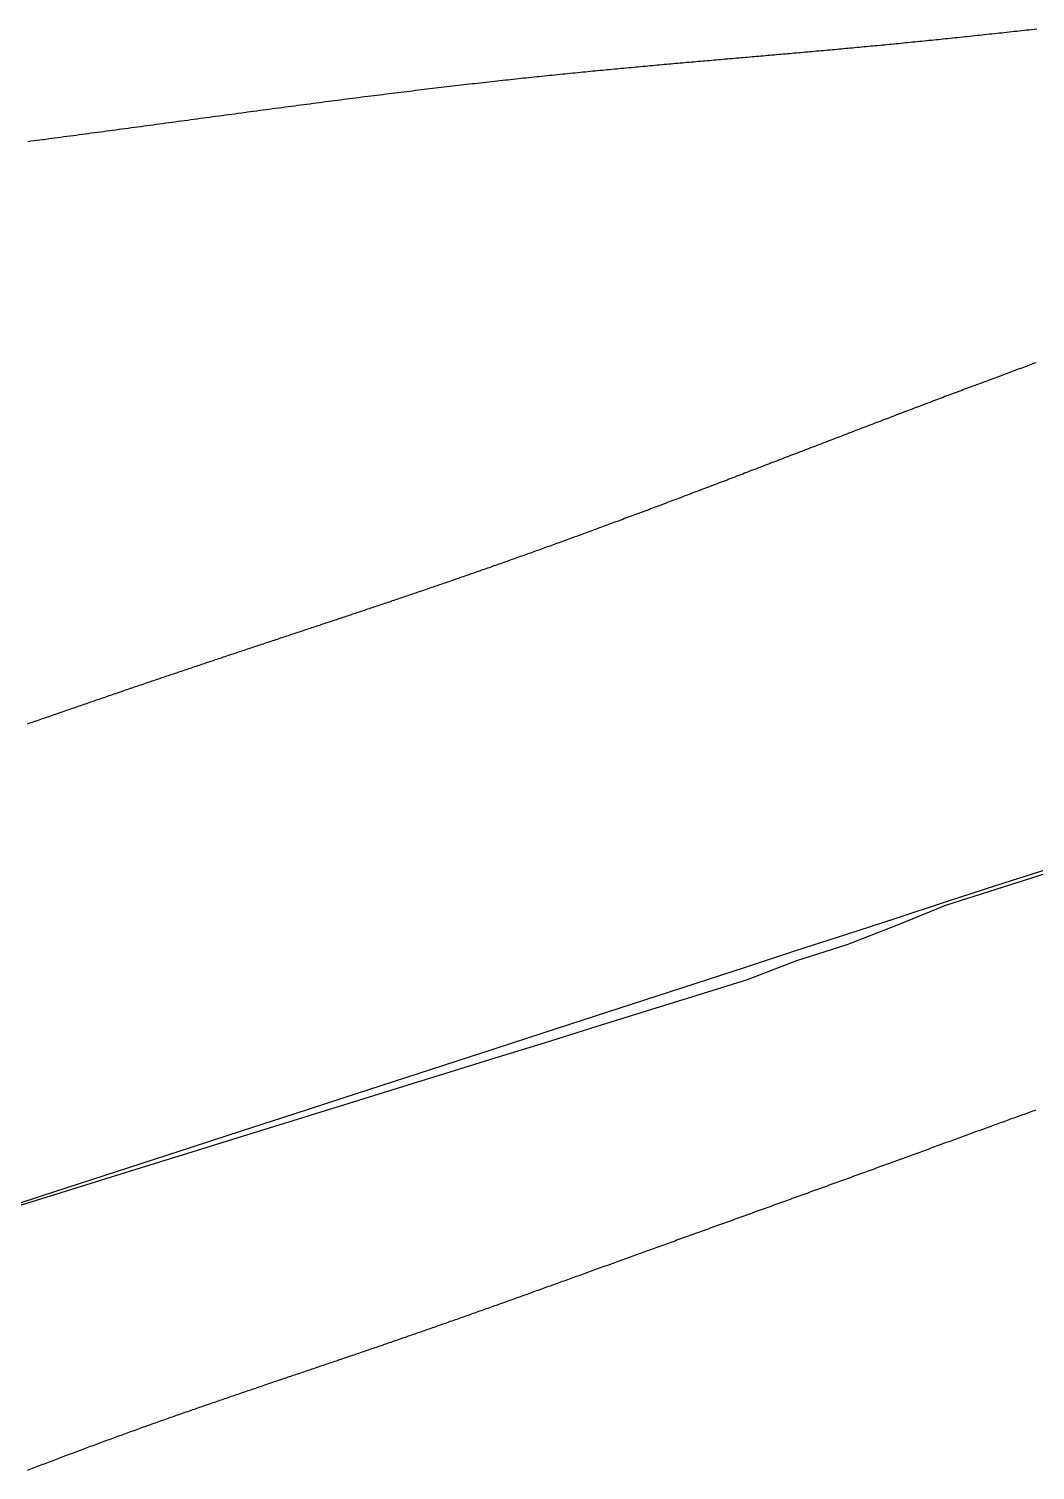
# Model space of a CAD drawing. Header units: millimetres. Extents: x -29284 to 23927, y -13272 to 6553.
# Drawn here: x -11261 to -5549, y -8870 to -691 of the extents above; entities that cross this region are included whole.
import ezdxf

# ---------------------------------------------------------------- set-up
doc = ezdxf.new("R2010")
doc.units = ezdxf.units.MM
for name, color, linetype in [('PATH_FRONTAXLE_FWD', 4, 'Continuous'), ('PATH_REAR_FWD', 5, 'Continuous'), ('ROAD_BOUNDARY', 8, 'Continuous')]:
    doc.layers.add(name, color=color, linetype=linetype)

msp = doc.modelspace()

# ---------------------------------------------------------------- linework, layer by layer
at = {"layer": 'PATH_FRONTAXLE_FWD'}
msp.add_lwpolyline([(-11479.4, -7419.4), (-11193.4, -7330.4), (-10906.4, -7241.4), (-10620.4, -7153.4), (-10333.4, -7064.4), (-10047.4, -6975.4), (-9760.4, -6886.4), (-9473.4, -6797.4), (-9187.4, -6708.4), (-8900.4, -6619.4), (-8614.4, -6530.4), (-8327.4, -6442.4), (-8041.4, -6353.4), (-7754.4, -6264.4), (-7468.4, -6175.4), (-7181.4, -6086.4), (-6901.7, -5977.1), (-6615.7, -5887.1), (-6335.1, -5776.9), (-6056.6, -5664.6), (-5770.6, -5573.6), (-5484.6, -5481.6)], dxfattribs=at)
at = {"layer": 'PATH_REAR_FWD'}
msp.add_lwpolyline([(-11473, -7406), (-11188, -7314), (-10903, -7221), (-10617, -7128), (-10332, -7035), (-10047, -6943), (-9761, -6850), (-9476, -6757), (-9191, -6664), (-8906, -6572), (-8620, -6479), (-8335, -6386), (-8050, -6293), (-7764, -6201), (-7479, -6108), (-7194, -6015), (-6908, -5922), (-6623, -5830), (-6338, -5737), (-6053, -5644), (-5767, -5551), (-5482, -5459)], dxfattribs=at)
at = {"layer": 'ROAD_BOUNDARY'}
for points in [[(-11266.6, -1329.7), (-11249.4, -1327.5), (-11232.4, -1325.3), (-11215.3, -1323), (-11198.3, -1320.8), (-11181.2, -1318.6), (-11164.1, -1316.4), (-11147, -1314.1), (-11129.9, -1311.9), (-11112.7, -1309.6), (-11095.6, -1307.4), (-11078.4, -1305.1), (-11061.2, -1302.8), (-11044, -1300.6), (-11026.8, -1298.3), (-11009.6, -1296), (-10992.4, -1293.7), (-10975.1, -1291.4), (-10957.9, -1289.2), (-10940.6, -1286.9), (-10923.3, -1284.6), (-10906, -1282.3), (-10888.7, -1280), (-10871.4, -1277.6), (-10854, -1275.3), (-10836.7, -1273), (-10819.4, -1270.7), (-10802.1, -1268.4), (-10784.8, -1266.1), (-10767.3, -1263.7), (-10749.7, -1261.4), (-10732, -1259), (-10714.3, -1256.6), (-10696.5, -1254.2), (-10678.8, -1251.8), (-10661.1, -1249.4), (-10643.3, -1247), (-10625.6, -1244.7), (-10607.9, -1242.3), (-10590.1, -1239.9), (-10572.4, -1237.5), (-10554.6, -1235.1), (-10536.8, -1232.7), (-10519, -1230.3), (-10501.3, -1227.9), (-10483.5, -1225.5), (-10465.7, -1223.1), (-10447.9, -1220.7), (-10430.1, -1218.3), (-10412.3, -1215.9), (-10394.5, -1213.5), (-10376.7, -1211), (-10358.9, -1208.6), (-10341.1, -1206.2), (-10323.2, -1203.8), (-10305.4, -1201.4), (-10287.6, -1199), (-10269.8, -1196.6), (-10252, -1194.2), (-10234.1, -1191.8), (-10216.3, -1189.4), (-10198.5, -1187), (-10180.7, -1184.6), (-10162.8, -1182.2), (-10145, -1179.8), (-10127.2, -1177.4), (-10109.3, -1175), (-10091.5, -1172.6), (-10073.7, -1170.2), (-10055.8, -1167.8), (-10038, -1165.4), (-10020.2, -1163), (-10002.4, -1160.6), (-9984.6, -1158.2), (-9966.8, -1155.9), (-9949, -1153.5), (-9931.2, -1151.1), (-9913.4, -1148.7), (-9895.7, -1146.4), (-9877.9, -1144), (-9860.1, -1141.6), (-9842.4, -1139.3), (-9824.6, -1136.9), (-9806.9, -1134.6), (-9789.1, -1132.2), (-9771.4, -1129.9), (-9753.7, -1127.5), (-9736, -1125.2), (-9718.4, -1122.9), (-9700.7, -1120.6), (-9682.9, -1118.2), (-9665.2, -1115.9), (-9647.6, -1113.6), (-9630, -1111.3), (-9612.6, -1109), (-9595.3, -1106.8), (-9578, -1104.5), (-9560.8, -1102.3), (-9543.5, -1100.1), (-9526.2, -1097.8), (-9508.9, -1095.6), (-9491.7, -1093.4), (-9474.4, -1091.2), (-9457.2, -1089), (-9440, -1086.8), (-9422.8, -1084.6), (-9405.6, -1082.4), (-9388.5, -1080.2), (-9371.3, -1078), (-9354.2, -1075.8), (-9337.1, -1073.7), (-9320, -1071.5), (-9302.9, -1069.4), (-9285.9, -1067.2), (-9268.8, -1065.1), (-9251.8, -1063), (-9234.8, -1060.9), (-9217.8, -1058.7), (-9200.8, -1056.6), (-9183.9, -1054.6), (-9167, -1052.5), (-9150, -1050.4), (-9133, -1048.3), (-9116.1, -1046.2), (-9099.2, -1044.2), (-9082.5, -1042.1), (-9066.1, -1040.1), (-9049.8, -1038.2), (-9033.6, -1036.2), (-9017.5, -1034.3), (-9001.3, -1032.3), (-8985.1, -1030.4), (-8968.9, -1028.5), (-8952.7, -1026.6), (-8936.6, -1024.6), (-8920.5, -1022.7), (-8904.4, -1020.8), (-8888.3, -1019), (-8872.3, -1017.1), (-8856.2, -1015.2), (-8840.2, -1013.3), (-8824.2, -1011.5), (-8808.3, -1009.6), (-8792.3, -1007.8), (-8776.4, -1006), (-8760.5, -1004.2), (-8744.6, -1002.3), (-8728.7, -1000.5), (-8712.9, -998.8), (-8697.1, -997), (-8681.3, -995.2), (-8665.6, -993.4), (-8649.8, -991.7), (-8634, -989.9), (-8618.2, -988.2), (-8602.4, -986.4), (-8586.7, -984.7), (-8571.3, -983), (-8556.1, -981.3), (-8541.2, -979.7), (-8526.3, -978.1), (-8511.5, -976.5), (-8496.7, -974.9), (-8481.8, -973.3), (-8466.9, -971.7), (-8452.1, -970.1), (-8437.2, -968.5), (-8422.4, -967), (-8407.7, -965.4), (-8392.9, -963.9), (-8378.2, -962.3), (-8363.5, -960.8), (-8348.8, -959.3), (-8334.1, -957.7), (-8319.4, -956.2), (-8304.8, -954.7), (-8290.2, -953.2), (-8275.6, -951.7), (-8261, -950.2), (-8246.4, -948.7), (-8231.8, -947.3), (-8217.3, -945.8), (-8202.8, -944.4), (-8188.4, -942.9), (-8173.9, -941.5), (-8159.4, -940), (-8144.8, -938.6), (-8130.3, -937.2), (-8115.9, -935.7), (-8101.7, -934.3), (-8087.8, -933), (-8074, -931.6), (-8060.4, -930.3), (-8046.7, -929), (-8033.1, -927.7), (-8019.4, -926.4), (-8005.7, -925.1), (-7992, -923.7), (-7978.3, -922.4), (-7964.7, -921.1), (-7951.1, -919.9), (-7937.5, -918.6), (-7923.9, -917.3), (-7910.3, -916), (-7896.7, -914.7), (-7883.2, -913.5), (-7869.6, -912.2), (-7856.1, -911), (-7842.6, -909.7), (-7829.1, -908.5), (-7815.6, -907.2), (-7802.1, -906), (-7788.6, -904.7), (-7775.2, -903.5), (-7761.7, -902.3), (-7748.3, -901.1), (-7734.9, -899.9), (-7721.4, -898.6), (-7707.9, -897.4), (-7694.5, -896.2), (-7681.1, -895), (-7667.9, -893.8), (-7654.8, -892.6), (-7641.8, -891.5), (-7629, -890.3), (-7616.1, -889.2), (-7603.2, -888), (-7590.3, -886.9), (-7577.4, -885.8), (-7564.5, -884.6), (-7551.6, -883.5), (-7538.7, -882.3), (-7525.9, -881.2), (-7513, -880.1), (-7500.1, -878.9), (-7487.3, -877.8), (-7474.4, -876.7), (-7461.6, -875.6), (-7448.8, -874.4), (-7435.9, -873.3), (-7423.1, -872.2), (-7410.3, -871.1), (-7397.5, -870), (-7384.7, -868.9), (-7371.8, -867.7), (-7359, -866.6), (-7346.3, -865.5), (-7333.5, -864.4), (-7320.7, -863.3), (-7307.9, -862.2), (-7295.1, -861.1), (-7282.2, -860), (-7269.5, -858.9), (-7256.7, -857.8), (-7244.1, -856.7), (-7231.5, -855.6), (-7218.9, -854.5), (-7206.4, -853.4), (-7193.8, -852.3), (-7181.2, -851.2), (-7168.6, -850.1), (-7156, -849), (-7143.4, -847.9), (-7130.8, -846.8), (-7118.2, -845.7), (-7105.6, -844.7), (-7093, -843.6), (-7080.5, -842.5), (-7067.9, -841.4), (-7055.3, -840.3), (-7042.7, -839.2), (-7030.1, -838.1), (-7017.5, -837), (-7004.9, -835.9), (-6992.3, -834.8), (-6979.7, -833.7), (-6967.1, -832.6), (-6954.5, -831.5), (-6941.9, -830.3), (-6929.2, -829.2), (-6916.6, -828.1), (-6904, -827), (-6891.4, -825.9), (-6878.8, -824.8), (-6866.2, -823.7), (-6853.5, -822.5), (-6840.8, -821.4), (-6828.1, -820.3), (-6815.4, -819.1), (-6802.7, -818), (-6789.9, -816.9), (-6777.2, -815.7), (-6764.5, -814.6), (-6751.7, -813.4), (-6739, -812.3), (-6726.2, -811.1), (-6713.5, -810), (-6700.7, -808.8), (-6688, -807.6), (-6675.2, -806.5), (-6662.4, -805.3), (-6649.6, -804.1), (-6636.8, -803), (-6624, -801.8), (-6611.2, -800.6), (-6598.4, -799.4), (-6585.6, -798.2), (-6572.8, -797), (-6559.9, -795.9), (-6547.1, -794.7), (-6534.2, -793.4), (-6521.4, -792.2), (-6508.5, -791), (-6495.7, -789.8), (-6482.8, -788.6), (-6470, -787.4), (-6457.1, -786.2), (-6444.1, -784.9), (-6431, -783.7), (-6417.8, -782.4), (-6404.5, -781.2), (-6391.3, -779.9), (-6378, -778.6), (-6364.8, -777.3), (-6351.6, -776), (-6338.4, -774.8), (-6325.1, -773.5), (-6311.8, -772.2), (-6298.6, -770.9), (-6285.3, -769.6), (-6272, -768.3), (-6258.7, -766.9), (-6245.4, -765.6), (-6232, -764.3), (-6218.7, -763), (-6205.4, -761.7), (-6192, -760.3), (-6178.7, -759), (-6165.3, -757.6), (-6151.9, -756.3), (-6138.5, -754.9), (-6125.1, -753.6), (-6111.7, -752.2), (-6098.2, -750.8), (-6084.8, -749.5), (-6071.4, -748.1), (-6058, -746.7), (-6044.6, -745.3), (-6031.1, -744), (-6017.6, -742.6), (-6003.8, -741.1), (-5990, -739.7), (-5976, -738.2), (-5962.1, -736.8), (-5948.2, -735.3), (-5934.3, -733.9), (-5920.4, -732.4), (-5906.5, -730.9), (-5892.6, -729.5), (-5878.6, -728), (-5864.7, -726.5), (-5850.7, -725), (-5836.7, -723.5), (-5822.8, -722), (-5808.8, -720.5), (-5794.8, -719), (-5780.8, -717.5), (-5766.7, -716), (-5752.7, -714.5), (-5738.7, -713), (-5724.6, -711.5), (-5710.6, -709.9), (-5696.5, -708.4), (-5682.4, -706.8), (-5668.3, -705.3), (-5654.2, -703.8), (-5640.1, -702.2), (-5626, -700.6), (-5612, -699.1), (-5597.9, -697.5), (-5583.8, -696), (-5569.5, -694.4), (-5555.1, -692.8), (-5540.7, -691.2)], [(-5542.8, -2585.8), (-5552.5, -2589.3), (-5562.2, -2592.8), (-5571.9, -2596.4), (-5581.6, -2599.9), (-5591.3, -2603.5), (-5601, -2607.1), (-5610.7, -2610.6), (-5620.5, -2614.2), (-5630.3, -2617.8), (-5640.1, -2621.4), (-5649.9, -2625), (-5659.7, -2628.6), (-5669.5, -2632.3), (-5679.3, -2635.9), (-5689.2, -2639.5), (-5699.1, -2643.2), (-5709, -2646.8), (-5718.9, -2650.5), (-5728.8, -2654.2), (-5738.7, -2657.8), (-5748.6, -2661.5), (-5758.5, -2665.2), (-5768.5, -2668.9), (-5778.6, -2672.6), (-5788.8, -2676.4), (-5799.1, -2680.2), (-5809.4, -2684.1), (-5819.8, -2687.9), (-5830.1, -2691.8), (-5840.5, -2695.6), (-5850.9, -2699.5), (-5861.2, -2703.4), (-5871.6, -2707.3), (-5882, -2711.1), (-5892.5, -2715), (-5902.9, -2718.9), (-5913.4, -2722.9), (-5923.9, -2726.8), (-5934.4, -2730.7), (-5944.9, -2734.7), (-5955.4, -2738.6), (-5965.9, -2742.6), (-5976.5, -2746.5), (-5987, -2750.5), (-5997.6, -2754.5), (-6008.2, -2758.4), (-6018.8, -2762.4), (-6029.5, -2766.4), (-6040.1, -2770.5), (-6050.8, -2774.5), (-6061.5, -2778.5), (-6072.1, -2782.5), (-6082.8, -2786.6), (-6093.5, -2790.6), (-6104.3, -2794.7), (-6115, -2798.7), (-6125.9, -2802.8), (-6136.8, -2807), (-6147.8, -2811.1), (-6158.7, -2815.3), (-6169.7, -2819.4), (-6180.7, -2823.6), (-6191.6, -2827.7), (-6202.6, -2831.9), (-6213.6, -2836.1), (-6224.7, -2840.3), (-6235.7, -2844.5), (-6246.7, -2848.7), (-6257.8, -2852.9), (-6268.9, -2857.1), (-6280, -2861.3), (-6291.1, -2865.5), (-6302.2, -2869.8), (-6313.3, -2874), (-6324.4, -2878.3), (-6335.6, -2882.5), (-6346.8, -2886.8), (-6357.9, -2891), (-6369.1, -2895.3), (-6380.3, -2899.6), (-6391.5, -2903.9), (-6402.7, -2908.1), (-6414, -2912.4), (-6425.2, -2916.7), (-6436.4, -2921), (-6447.7, -2925.3), (-6459, -2929.7), (-6470.3, -2934), (-6481.5, -2938.3), (-6492.8, -2942.6), (-6504.1, -2946.9), (-6515.4, -2951.3), (-6526.7, -2955.6), (-6538.1, -2959.9), (-6549.4, -2964.3), (-6560.7, -2968.6), (-6572.1, -2973), (-6583.4, -2977.3), (-6594.8, -2981.7), (-6606.2, -2986.1), (-6617.5, -2990.4), (-6628.9, -2994.8), (-6640.3, -2999.2), (-6651.7, -3003.6), (-6663.1, -3007.9), (-6674.5, -3012.3), (-6686, -3016.7), (-6697.4, -3021.1), (-6708.8, -3025.5), (-6720.2, -3029.9), (-6731.7, -3034.3), (-6743.1, -3038.7), (-6754.6, -3043.1), (-6766, -3047.5), (-6777.5, -3051.9), (-6789, -3056.3), (-6800.5, -3060.7), (-6812, -3065.1), (-6823.4, -3069.5), (-6834.9, -3073.9), (-6846.2, -3078.3), (-6857.6, -3082.7), (-6868.9, -3087), (-6880.2, -3091.4), (-6891.6, -3095.7), (-6902.9, -3100.1), (-6914.3, -3104.4), (-6925.6, -3108.8), (-6937, -3113.2), (-6948.3, -3117.5), (-6959.7, -3121.9), (-6971, -3126.3), (-6982.4, -3130.6), (-6993.8, -3135), (-7005.1, -3139.3), (-7016.5, -3143.7), (-7027.8, -3148.1), (-7039.2, -3152.4), (-7050.6, -3156.8), (-7061.9, -3161.2), (-7073.3, -3165.5), (-7084.6, -3169.9), (-7096, -3174.2), (-7107.4, -3178.6), (-7118.7, -3182.9), (-7130, -3187.3), (-7141.4, -3191.6), (-7152.8, -3196), (-7164.2, -3200.3), (-7175.5, -3204.7), (-7186.9, -3209), (-7198.1, -3213.4), (-7209.3, -3217.6), (-7220.4, -3221.9), (-7231.5, -3226.1), (-7242.5, -3230.3), (-7253.6, -3234.6), (-7264.7, -3238.8), (-7275.8, -3243), (-7286.9, -3247.3), (-7298, -3251.5), (-7309, -3255.7), (-7320.1, -3259.9), (-7331.2, -3264.2), (-7342.2, -3268.4), (-7353.3, -3272.6), (-7364.3, -3276.8), (-7375.4, -3281), (-7386.4, -3285.2), (-7397.5, -3289.4), (-7408.5, -3293.6), (-7419.5, -3297.8), (-7430.6, -3302), (-7441.6, -3306.2), (-7452.6, -3310.4), (-7463.6, -3314.5), (-7474.6, -3318.7), (-7485.6, -3322.9), (-7496.5, -3327), (-7507.5, -3331.2), (-7518.6, -3335.4), (-7529.6, -3339.5), (-7540.5, -3343.7), (-7551.4, -3347.8), (-7562.2, -3351.9), (-7572.9, -3355.9), (-7583.5, -3359.9), (-7594.1, -3363.9), (-7604.7, -3367.9), (-7615.4, -3371.9), (-7626, -3376), (-7636.7, -3380), (-7647.3, -3384), (-7657.9, -3388), (-7668.5, -3392), (-7679.1, -3395.9), (-7689.7, -3399.9), (-7700.3, -3403.9), (-7710.9, -3407.9), (-7721.5, -3411.8), (-7732.1, -3415.8), (-7742.6, -3419.8), (-7753.2, -3423.7), (-7763.7, -3427.7), (-7774.3, -3431.6), (-7784.8, -3435.5), (-7795.3, -3439.5), (-7805.8, -3443.4), (-7816.3, -3447.3), (-7826.8, -3451.2), (-7837.3, -3455.1), (-7847.8, -3459), (-7858.4, -3463), (-7868.9, -3466.9), (-7879.3, -3470.8), (-7889.7, -3474.6), (-7900, -3478.4), (-7910.1, -3482.2), (-7920.3, -3486), (-7930.4, -3489.7), (-7940.5, -3493.4), (-7950.7, -3497.2), (-7960.8, -3501), (-7971, -3504.7), (-7981.1, -3508.4), (-7991.2, -3512.2), (-8001.3, -3515.9), (-8011.4, -3519.6), (-8021.5, -3523.3), (-8031.6, -3527), (-8041.6, -3530.8), (-8051.7, -3534.5), (-8061.8, -3538.2), (-8071.8, -3541.8), (-8081.9, -3545.5), (-8091.9, -3549.2), (-8101.9, -3552.9), (-8112, -3556.5), (-8122, -3560.2), (-8132, -3563.9), (-8142, -3567.5), (-8151.9, -3571.2), (-8161.9, -3574.8), (-8171.9, -3578.4), (-8181.9, -3582.1), (-8191.9, -3585.7), (-8201.9, -3589.3), (-8211.7, -3592.9), (-8221.5, -3596.5), (-8231.2, -3600), (-8240.9, -3603.5), (-8250.5, -3607), (-8260.2, -3610.5), (-8269.8, -3614), (-8279.5, -3617.5), (-8289.2, -3621), (-8298.8, -3624.5), (-8308.5, -3627.9), (-8318.1, -3631.4), (-8327.7, -3634.9), (-8337.3, -3638.3), (-8347, -3641.8), (-8356.6, -3645.2), (-8366.2, -3648.7), (-8375.8, -3652.1), (-8385.3, -3655.6), (-8394.9, -3659), (-8404.5, -3662.4), (-8414.1, -3665.8), (-8423.6, -3669.3), (-8433.2, -3672.7), (-8442.7, -3676.1), (-8452.2, -3679.5), (-8461.8, -3682.9), (-8471.3, -3686.3), (-8480.8, -3689.7), (-8490.3, -3693), (-8499.9, -3696.4), (-8509.4, -3699.8), (-8518.8, -3703.2), (-8528.2, -3706.5), (-8537.5, -3709.8), (-8546.7, -3713.1), (-8556, -3716.3), (-8565.3, -3719.6), (-8574.5, -3722.9), (-8583.8, -3726.2), (-8593.1, -3729.4), (-8602.4, -3732.7), (-8611.6, -3736), (-8620.9, -3739.2), (-8630.1, -3742.5), (-8639.3, -3745.7), (-8648.6, -3748.9), (-8657.8, -3752.2), (-8667, -3755.4), (-8676.2, -3758.6), (-8685.4, -3761.9), (-8694.6, -3765.1), (-8703.8, -3768.3), (-8713, -3771.5), (-8722.2, -3774.7), (-8731.4, -3777.9), (-8740.6, -3781.1), (-8749.8, -3784.3), (-8758.9, -3787.5), (-8768.1, -3790.7), (-8777.2, -3793.9), (-8786.4, -3797.1), (-8795.6, -3800.2), (-8804.7, -3803.4), (-8813.8, -3806.6), (-8822.9, -3809.7), (-8831.9, -3812.8), (-8840.9, -3815.9), (-8849.9, -3819), (-8858.9, -3822.1), (-8867.9, -3825.2), (-8876.9, -3828.4), (-8885.9, -3831.5), (-8894.8, -3834.5), (-8903.8, -3837.6), (-8912.8, -3840.7), (-8921.8, -3843.8), (-8930.7, -3846.9), (-8939.7, -3850), (-8948.7, -3853), (-8957.6, -3856.1), (-8966.6, -3859.2), (-8975.5, -3862.3), (-8984.5, -3865.3), (-8993.4, -3868.4), (-9002.4, -3871.4), (-9011.3, -3874.5), (-9020.2, -3877.5), (-9029.2, -3880.6), (-9038.1, -3883.6), (-9047, -3886.7), (-9055.9, -3889.7), (-9064.8, -3892.7), (-9073.8, -3895.8), (-9082.7, -3898.8), (-9091.6, -3901.8), (-9100.5, -3904.8), (-9109.4, -3907.8), (-9118.2, -3910.9), (-9127, -3913.8), (-9135.9, -3916.8), (-9144.7, -3919.8), (-9153.6, -3922.8), (-9162.4, -3925.8), (-9171.3, -3928.8), (-9180.1, -3931.8), (-9188.9, -3934.8), (-9197.7, -3937.8), (-9206.6, -3940.7), (-9215.4, -3943.7), (-9224.2, -3946.7), (-9233, -3949.7), (-9241.9, -3952.6), (-9250.7, -3955.6), (-9259.5, -3958.6), (-9268.3, -3961.5), (-9277.1, -3964.5), (-9285.9, -3967.4), (-9294.8, -3970.4), (-9303.6, -3973.4), (-9312.4, -3976.3), (-9321.2, -3979.3), (-9330, -3982.2), (-9338.8, -3985.2), (-9347.6, -3988.1), (-9356.4, -3991.1), (-9365.2, -3994), (-9374, -3997), (-9382.8, -3999.9), (-9391.6, -4002.8), (-9400.4, -4005.8), (-9409.2, -4008.7), (-9418, -4011.7), (-9426.8, -4014.6), (-9435.6, -4017.6), (-9444.4, -4020.5), (-9453.2, -4023.4), (-9462, -4026.4), (-9470.8, -4029.3), (-9479.7, -4032.2), (-9488.5, -4035.2), (-9497.3, -4038.1), (-9506.1, -4041), (-9514.9, -4044), (-9523.7, -4046.9), (-9532.5, -4049.8), (-9541.3, -4052.8), (-9550.1, -4055.7), (-9558.9, -4058.6), (-9567.7, -4061.5), (-9576.5, -4064.5), (-9585.3, -4067.4), (-9594.1, -4070.3), (-9602.9, -4073.2), (-9611.7, -4076.2), (-9620.5, -4079.1), (-9629.3, -4082), (-9638.1, -4084.9), (-9646.9, -4087.9), (-9655.7, -4090.8), (-9664.5, -4093.7), (-9673.4, -4096.6), (-9682.3, -4099.6), (-9691.2, -4102.5), (-9700, -4105.5), (-9708.9, -4108.4), (-9717.8, -4111.4), (-9726.7, -4114.3), (-9735.5, -4117.3), (-9744.4, -4120.2), (-9753.3, -4123.2), (-9762.2, -4126.1), (-9771.1, -4129), (-9780, -4132), (-9788.9, -4134.9), (-9797.7, -4137.9), (-9806.6, -4140.8), (-9815.5, -4143.8), (-9824.4, -4146.7), (-9833.3, -4149.7), (-9842.2, -4152.6), (-9851.1, -4155.6), (-9860, -4158.5), (-9868.9, -4161.5), (-9877.8, -4164.5), (-9886.7, -4167.4), (-9895.6, -4170.4), (-9904.5, -4173.3), (-9913.4, -4176.3), (-9922.3, -4179.2), (-9931.2, -4182.2), (-9940.2, -4185.1), (-9949.1, -4188.1), (-9958.1, -4191.1), (-9967.1, -4194.1), (-9976.1, -4197.1), (-9985.2, -4200.1), (-9994.2, -4203.1), (-10003.2, -4206.1), (-10012.3, -4209.1), (-10021.3, -4212.1), (-10030.3, -4215.1), (-10039.4, -4218.1), (-10048.4, -4221.1), (-10057.4, -4224.1), (-10066.5, -4227.1), (-10075.5, -4230.1), (-10084.6, -4233.2), (-10093.6, -4236.2), (-10102.7, -4239.2), (-10111.7, -4242.2), (-10120.8, -4245.2), (-10129.9, -4248.2), (-10138.9, -4251.3), (-10148, -4254.3), (-10157.1, -4257.3), (-10166.1, -4260.3), (-10175.2, -4263.4), (-10184.3, -4266.4), (-10193.4, -4269.4), (-10202.5, -4272.5), (-10211.5, -4275.5), (-10220.6, -4278.5), (-10229.7, -4281.6), (-10238.8, -4284.6), (-10248, -4287.7), (-10257.2, -4290.8), (-10266.4, -4293.9), (-10275.7, -4297), (-10284.9, -4300), (-10294.1, -4303.1), (-10303.3, -4306.2), (-10312.5, -4309.3), (-10321.7, -4312.4), (-10331, -4315.5), (-10340.2, -4318.6), (-10349.4, -4321.7), (-10358.7, -4324.8), (-10367.9, -4327.9), (-10377.2, -4331), (-10386.4, -4334.1), (-10395.6, -4337.2), (-10404.9, -4340.4), (-10414.1, -4343.5), (-10423.4, -4346.6), (-10432.7, -4349.7), (-10441.9, -4352.8), (-10451.2, -4356), (-10460.5, -4359.1), (-10469.7, -4362.2), (-10479, -4365.4), (-10488.3, -4368.5), (-10497.6, -4371.6), (-10506.8, -4374.8), (-10516.1, -4377.9), (-10525.4, -4381), (-10534.7, -4384.2), (-10544, -4387.4), (-10553.4, -4390.5), (-10562.8, -4393.7), (-10572.2, -4396.9), (-10581.5, -4400.1), (-10590.9, -4403.3), (-10600.3, -4406.4), (-10609.7, -4409.6), (-10619.1, -4412.8), (-10628.5, -4416), (-10637.8, -4419.2), (-10647.2, -4422.4), (-10656.6, -4425.6), (-10666, -4428.8), (-10675.4, -4432), (-10684.8, -4435.2), (-10694.2, -4438.4), (-10703.6, -4441.6), (-10713, -4444.8), (-10722.4, -4448), (-10731.8, -4451.3), (-10741.3, -4454.5), (-10750.7, -4457.7), (-10760.1, -4460.9), (-10769.5, -4464.1), (-10778.9, -4467.4), (-10788.3, -4470.6), (-10797.8, -4473.8), (-10807.2, -4477), (-10816.6, -4480.3), (-10826, -4483.5), (-10835.5, -4486.7), (-10844.9, -4490), (-10854.3, -4493.2), (-10863.8, -4496.5), (-10873.2, -4499.7), (-10882.7, -4503), (-10892.1, -4506.2), (-10901.6, -4509.5), (-10911, -4512.7), (-10920.5, -4516), (-10929.9, -4519.2), (-10939.4, -4522.5), (-10948.8, -4525.7), (-10958.3, -4529), (-10967.7, -4532.2), (-10977.2, -4535.5), (-10986.6, -4538.8), (-10996.1, -4542), (-11005.5, -4545.3), (-11015, -4548.6), (-11024.4, -4551.8), (-11033.9, -4555.1), (-11043.4, -4558.4), (-11052.8, -4561.6), (-11062.3, -4564.9), (-11071.7, -4568.2), (-11081.2, -4571.5), (-11090.6, -4574.7), (-11100.1, -4578), (-11109.5, -4581.3), (-11119, -4584.6), (-11128.4, -4587.9), (-11137.8, -4591.1), (-11147.2, -4594.4), (-11156.6, -4597.7), (-11166, -4600.9), (-11175.4, -4604.2), (-11184.8, -4607.4), (-11194.1, -4610.7), (-11203.5, -4614), (-11212.9, -4617.2), (-11222.3, -4620.5), (-11231.7, -4623.7), (-11241, -4627), (-11250.4, -4630.3), (-11259.8, -4633.5), (-11269.1, -4636.8)], [(-11268.6, -8870.2), (-11258.9, -8866.5), (-11249.2, -8862.8), (-11239.5, -8859.1), (-11229.9, -8855.4), (-11220.2, -8851.7), (-11210.5, -8848), (-11200.8, -8844.3), (-11191.1, -8840.6), (-11181.4, -8837), (-11171.7, -8833.3), (-11162, -8829.6), (-11152.3, -8825.9), (-11142.7, -8822.2), (-11133, -8818.5), (-11123.3, -8814.9), (-11113.6, -8811.2), (-11103.9, -8807.5), (-11094.3, -8803.9), (-11084.6, -8800.2), (-11074.9, -8796.6), (-11065.2, -8792.9), (-11055.5, -8789.3), (-11045.8, -8785.6), (-11036.1, -8782), (-11026.5, -8778.3), (-11016.8, -8774.7), (-11007.1, -8771), (-10997.4, -8767.4), (-10987.7, -8763.8), (-10978, -8760.2), (-10968.3, -8756.5), (-10958.5, -8752.9), (-10948.8, -8749.3), (-10939.1, -8745.7), (-10929.4, -8742.1), (-10919.7, -8738.4), (-10910, -8734.8), (-10900.3, -8731.2), (-10890.5, -8727.6), (-10880.8, -8724), (-10871.1, -8720.4), (-10861.4, -8716.8), (-10851.6, -8713.2), (-10841.9, -8709.7), (-10832.1, -8706.1), (-10822.4, -8702.5), (-10812.7, -8698.9), (-10803.1, -8695.4), (-10793.4, -8691.9), (-10783.7, -8688.3), (-10774.1, -8684.8), (-10764.4, -8681.2), (-10754.7, -8677.7), (-10745, -8674.2), (-10735.4, -8670.7), (-10725.7, -8667.1), (-10716, -8663.6), (-10706.3, -8660.1), (-10696.6, -8656.6), (-10687, -8653.1), (-10677.3, -8649.6), (-10667.6, -8646.1), (-10657.9, -8642.6), (-10648.2, -8639.1), (-10638.5, -8635.6), (-10628.8, -8632.1), (-10619.1, -8628.7), (-10609.4, -8625.2), (-10599.7, -8621.7), (-10590.1, -8618.2), (-10580.4, -8614.8), (-10570.7, -8611.3), (-10561, -8607.9), (-10551.3, -8604.4), (-10541.6, -8600.9), (-10531.8, -8597.5), (-10522.2, -8594.1), (-10512.5, -8590.6), (-10502.9, -8587.2), (-10493.3, -8583.8), (-10483.7, -8580.4), (-10474.1, -8577), (-10464.5, -8573.6), (-10454.9, -8570.3), (-10445.3, -8566.9), (-10435.7, -8563.5), (-10426.1, -8560.1), (-10416.5, -8556.8), (-10406.9, -8553.4), (-10397.3, -8550), (-10387.7, -8546.7), (-10378.1, -8543.3), (-10368.5, -8540), (-10358.9, -8536.6), (-10349.3, -8533.3), (-10339.7, -8529.9), (-10330.1, -8526.6), (-10320.5, -8523.2), (-10310.9, -8519.9), (-10301.3, -8516.6), (-10291.7, -8513.2), (-10282.1, -8509.9), (-10272.6, -8506.6), (-10263, -8503.3), (-10253.4, -8500), (-10243.8, -8496.6), (-10234.2, -8493.3), (-10224.6, -8490), (-10215, -8486.7), (-10205.5, -8483.4), (-10196, -8480.1), (-10186.5, -8476.9), (-10177, -8473.6), (-10167.6, -8470.4), (-10158.1, -8467.1), (-10148.7, -8463.9), (-10139.2, -8460.7), (-10129.7, -8457.4), (-10120.3, -8454.2), (-10110.8, -8450.9), (-10101.3, -8447.7), (-10091.9, -8444.5), (-10082.4, -8441.2), (-10073, -8438), (-10063.5, -8434.8), (-10054.1, -8431.6), (-10044.7, -8428.4), (-10035.2, -8425.1), (-10025.8, -8421.9), (-10016.3, -8418.7), (-10006.9, -8415.5), (-9997.5, -8412.3), (-9988, -8409.1), (-9978.6, -8405.9), (-9969.2, -8402.7), (-9959.8, -8399.5), (-9950.4, -8396.3), (-9940.9, -8393.1), (-9931.5, -8389.9), (-9922.1, -8386.7), (-9912.7, -8383.5), (-9903.3, -8380.3), (-9893.9, -8377.2), (-9884.6, -8374), (-9875.3, -8370.9), (-9866, -8367.7), (-9856.7, -8364.6), (-9847.4, -8361.4), (-9838.1, -8358.3), (-9828.8, -8355.1), (-9819.5, -8352), (-9810.2, -8348.9), (-9801, -8345.7), (-9791.7, -8342.6), (-9782.4, -8339.5), (-9773.1, -8336.3), (-9763.8, -8333.2), (-9754.6, -8330.1), (-9745.3, -8326.9), (-9736, -8323.8), (-9726.8, -8320.7), (-9717.5, -8317.5), (-9708.3, -8314.4), (-9699, -8311.3), (-9689.8, -8308.2), (-9680.5, -8305), (-9671.3, -8301.9), (-9662, -8298.8), (-9652.8, -8295.7), (-9643.6, -8292.5), (-9634.3, -8289.4), (-9625.1, -8286.3), (-9615.9, -8283.2), (-9606.7, -8280.1), (-9597.5, -8277), (-9588.3, -8273.8), (-9579.1, -8270.7), (-9569.9, -8267.6), (-9560.8, -8264.5), (-9551.6, -8261.4), (-9542.4, -8258.3), (-9533.3, -8255.2), (-9524.1, -8252.1), (-9514.9, -8249), (-9505.8, -8245.9), (-9496.6, -8242.8), (-9487.5, -8239.7), (-9478.3, -8236.6), (-9469.2, -8233.5), (-9460.1, -8230.4), (-9450.9, -8227.3), (-9441.8, -8224.2), (-9432.7, -8221.1), (-9423.6, -8218), (-9414.4, -8214.9), (-9405.3, -8211.8), (-9396.2, -8208.7), (-9387.1, -8205.6), (-9378, -8202.4), (-9368.9, -8199.3), (-9359.8, -8196.2), (-9350.7, -8193.1), (-9341.6, -8190), (-9332.5, -8186.9), (-9323.4, -8183.8), (-9314.3, -8180.7), (-9305.2, -8177.6), (-9296.1, -8174.5), (-9286.9, -8171.3), (-9277.8, -8168.2), (-9268.7, -8165.1), (-9259.6, -8161.9), (-9250.4, -8158.8), (-9241.3, -8155.7), (-9232.2, -8152.6), (-9223.1, -8149.4), (-9214, -8146.3), (-9204.9, -8143.2), (-9195.8, -8140), (-9186.7, -8136.9), (-9177.6, -8133.8), (-9168.5, -8130.6), (-9159.4, -8127.5), (-9150.3, -8124.3), (-9141.3, -8121.2), (-9132.2, -8118.1), (-9123.1, -8114.9), (-9114, -8111.8), (-9104.9, -8108.6), (-9095.8, -8105.5), (-9086.8, -8102.3), (-9077.7, -8099.2), (-9068.6, -8096), (-9059.5, -8092.9), (-9050.5, -8089.7), (-9041.4, -8086.6), (-9032.4, -8083.4), (-9023.3, -8080.3), (-9014.1, -8077.1), (-9004.9, -8073.9), (-8995.7, -8070.6), (-8986.5, -8067.4), (-8977.3, -8064.2), (-8968.1, -8061), (-8958.9, -8057.8), (-8949.7, -8054.6), (-8940.6, -8051.4), (-8931.4, -8048.1), (-8922.2, -8044.9), (-8913, -8041.7), (-8903.8, -8038.5), (-8894.6, -8035.3), (-8885.4, -8032), (-8876.3, -8028.8), (-8867.1, -8025.6), (-8857.9, -8022.3), (-8848.7, -8019.1), (-8839.5, -8015.9), (-8830.3, -8012.6), (-8821.1, -8009.4), (-8811.9, -8006.1), (-8802.7, -8002.9), (-8793.5, -7999.6), (-8784.3, -7996.4), (-8775.2, -7993.1), (-8766, -7989.9), (-8756.8, -7986.6), (-8747.6, -7983.4), (-8738.4, -7980.1), (-8729.2, -7976.9), (-8719.8, -7973.5), (-8710.4, -7970.2), (-8701, -7966.9), (-8691.6, -7963.5), (-8682.2, -7960.2), (-8672.8, -7956.8), (-8663.4, -7953.5), (-8654, -7950.1), (-8644.6, -7946.8), (-8635.1, -7943.4), (-8625.7, -7940.1), (-8616.3, -7936.7), (-8606.9, -7933.4), (-8597.5, -7930), (-8588, -7926.6), (-8578.6, -7923.3), (-8569.2, -7919.9), (-8559.7, -7916.5), (-8550.3, -7913.1), (-8540.8, -7909.8), (-8531.4, -7906.4), (-8521.9, -7903), (-8512.5, -7899.6), (-8503, -7896.2), (-8493.5, -7892.8), (-8484.1, -7889.4), (-8474.6, -7886), (-8465.1, -7882.6), (-8455.7, -7879.2), (-8446.2, -7875.9), (-8436.7, -7872.4), (-8427.2, -7869), (-8417.5, -7865.5), (-8407.8, -7862), (-8398, -7858.5), (-8388.2, -7855), (-8378.5, -7851.5), (-8368.7, -7848), (-8359, -7844.5), (-8349.2, -7841), (-8339.4, -7837.5), (-8329.7, -7833.9), (-8319.9, -7830.4), (-8310.1, -7826.9), (-8300.3, -7823.4), (-8290.5, -7819.8), (-8280.7, -7816.3), (-8270.9, -7812.8), (-8261, -7809.2), (-8251.2, -7805.7), (-8241.4, -7802.1), (-8231.5, -7798.6), (-8221.7, -7795), (-8211.8, -7791.5), (-8202, -7787.9), (-8192.1, -7784.3), (-8182.2, -7780.8), (-8172.3, -7777.2), (-8162.5, -7773.6), (-8152.6, -7770.1), (-8142.7, -7766.5), (-8132.8, -7762.9), (-8122.9, -7759.4), (-8112.9, -7755.8), (-8102.8, -7752.1), (-8092.7, -7748.4), (-8082.5, -7744.8), (-8072.3, -7741.1), (-8062.1, -7737.4), (-8051.9, -7733.7), (-8041.7, -7730), (-8031.5, -7726.3), (-8021.3, -7722.7), (-8011.1, -7719), (-8000.9, -7715.3), (-7990.6, -7711.6), (-7980.4, -7707.9), (-7970.2, -7704.2), (-7959.9, -7700.5), (-7949.6, -7696.8), (-7939.4, -7693), (-7929.1, -7689.3), (-7918.8, -7685.6), (-7908.5, -7681.9), (-7898.2, -7678.2), (-7887.9, -7674.4), (-7877.5, -7670.7), (-7867.2, -7667), (-7856.8, -7663.2), (-7846.5, -7659.5), (-7836.1, -7655.7), (-7825.8, -7652), (-7815.4, -7648.3), (-7805.1, -7644.5), (-7794.7, -7640.8), (-7784.2, -7637), (-7773.7, -7633.2), (-7763.1, -7629.4), (-7752.5, -7625.5), (-7741.9, -7621.7), (-7731.3, -7617.9), (-7720.7, -7614.1), (-7710.1, -7610.2), (-7699.5, -7606.4), (-7688.8, -7602.6), (-7678.2, -7598.7), (-7667.5, -7594.9), (-7656.9, -7591), (-7646.2, -7587.2), (-7635.6, -7583.3), (-7624.9, -7579.5), (-7614.2, -7575.6), (-7603.5, -7571.8), (-7592.8, -7567.9), (-7582.1, -7564), (-7571.4, -7560.2), (-7560.6, -7556.3), (-7549.9, -7552.4), (-7539.2, -7548.5), (-7528.4, -7544.7), (-7517.6, -7540.8), (-7506.9, -7536.9), (-7496.1, -7533), (-7485.3, -7529.1), (-7474.6, -7525.2), (-7463.8, -7521.4), (-7453, -7517.5), (-7442.2, -7513.6), (-7431.3, -7509.6), (-7420.4, -7505.7), (-7409.5, -7501.8), (-7398.6, -7497.9), (-7387.7, -7493.9), (-7376.8, -7490), (-7365.9, -7486.1), (-7355, -7482.1), (-7344, -7478.2), (-7333.1, -7474.2), (-7322.2, -7470.3), (-7311.2, -7466.4), (-7300.3, -7462.4), (-7289.3, -7458.5), (-7278.4, -7454.5), (-7267.4, -7450.6), (-7256.4, -7446.6), (-7245.4, -7442.6), (-7234.5, -7438.7), (-7223.5, -7434.7), (-7212.5, -7430.8), (-7201.5, -7426.8), (-7190.5, -7422.8), (-7179.5, -7418.9), (-7168.5, -7414.9), (-7157.5, -7410.9), (-7146.5, -7407), (-7135.5, -7403), (-7124.4, -7399), (-7113.4, -7395), (-7102.4, -7391.1), (-7091.4, -7387.1), (-7080.4, -7383.1), (-7069.4, -7379.2), (-7058.4, -7375.2), (-7047.4, -7371.2), (-7036.4, -7367.2), (-7025.4, -7363.3), (-7014.4, -7359.3), (-7003.4, -7355.3), (-6992.3, -7351.4), (-6981.3, -7347.4), (-6970.3, -7343.4), (-6959.3, -7339.4), (-6948.3, -7335.4), (-6937.3, -7331.5), (-6926.2, -7327.5), (-6915.2, -7323.5), (-6904.2, -7319.5), (-6893.2, -7315.5), (-6882.2, -7311.6), (-6871.1, -7307.6), (-6860.1, -7303.6), (-6849.1, -7299.6), (-6838.1, -7295.6), (-6827, -7291.6), (-6816, -7287.6), (-6805, -7283.7), (-6794, -7279.7), (-6783, -7275.7), (-6771.9, -7271.7), (-6760.9, -7267.7), (-6749.9, -7263.7), (-6738.9, -7259.7), (-6728, -7255.8), (-6717.1, -7251.8), (-6706.2, -7247.9), (-6695.4, -7244), (-6684.5, -7240), (-6673.7, -7236.1), (-6662.8, -7232.2), (-6651.9, -7228.2), (-6641.1, -7224.3), (-6630.2, -7220.3), (-6619.3, -7216.4), (-6608.5, -7212.5), (-6597.6, -7208.5), (-6586.8, -7204.6), (-6575.9, -7200.7), (-6565.1, -7196.7), (-6554.3, -7192.8), (-6543.4, -7188.8), (-6532.6, -7184.9), (-6521.8, -7181), (-6510.9, -7177), (-6500.1, -7173.1), (-6489.3, -7169.2), (-6478.5, -7165.3), (-6467.7, -7161.3), (-6456.9, -7157.4), (-6446.1, -7153.5), (-6435.3, -7149.5), (-6424.5, -7145.6), (-6413.7, -7141.7), (-6402.9, -7137.8), (-6392.2, -7133.9), (-6381.5, -7130), (-6371, -7126.1), (-6360.5, -7122.3), (-6349.9, -7118.5), (-6339.4, -7114.6), (-6328.9, -7110.8), (-6318.3, -7107), (-6307.8, -7103.1), (-6297.3, -7099.3), (-6286.7, -7095.5), (-6276.2, -7091.6), (-6265.7, -7087.8), (-6255.2, -7084), (-6244.7, -7080.1), (-6234.3, -7076.3), (-6223.8, -7072.5), (-6213.3, -7068.7), (-6202.8, -7064.9), (-6192.4, -7061), (-6181.9, -7057.2), (-6171.5, -7053.4), (-6161, -7049.6), (-6150.6, -7045.8), (-6140.2, -7042), (-6129.8, -7038.2), (-6119.3, -7034.4), (-6108.9, -7030.6), (-6098.5, -7026.8), (-6088.1, -7023), (-6077.7, -7019.2), (-6067.3, -7015.4), (-6057, -7011.6), (-6046.8, -7007.9), (-6036.6, -7004.2), (-6026.5, -7000.5), (-6016.5, -6996.8), (-6006.4, -6993.2), (-5996.3, -6989.5), (-5986.2, -6985.8), (-5976, -6982.1), (-5966, -6978.4), (-5955.9, -6974.7), (-5945.8, -6971.1), (-5935.7, -6967.4), (-5925.7, -6963.7), (-5915.6, -6960.1), (-5905.6, -6956.4), (-5895.6, -6952.7), (-5885.5, -6949.1), (-5875.5, -6945.4), (-5865.5, -6941.8), (-5855.5, -6938.1), (-5845.5, -6934.5), (-5835.5, -6930.9), (-5825.5, -6927.2), (-5815.5, -6923.6), (-5805.5, -6920), (-5795.6, -6916.3), (-5785.6, -6912.7), (-5775.7, -6909.1), (-5765.7, -6905.5), (-5755.7, -6901.9), (-5745.8, -6898.2), (-5735.9, -6894.7), (-5726.1, -6891.1), (-5716.4, -6887.6), (-5706.8, -6884.1), (-5697.1, -6880.6), (-5687.5, -6877.1), (-5677.8, -6873.6), (-5668.1, -6870.1), (-5658.5, -6866.6), (-5648.8, -6863.1), (-5639.1, -6859.6), (-5629.5, -6856.2), (-5619.9, -6852.7), (-5610.3, -6849.2), (-5600.6, -6845.7), (-5591, -6842.3), (-5581.4, -6838.8), (-5571.8, -6835.4), (-5562.2, -6831.9), (-5552.6, -6828.5), (-5543, -6825)]]:
    msp.add_lwpolyline(points, dxfattribs=at)

doc.saveas('drawing.dxf')
